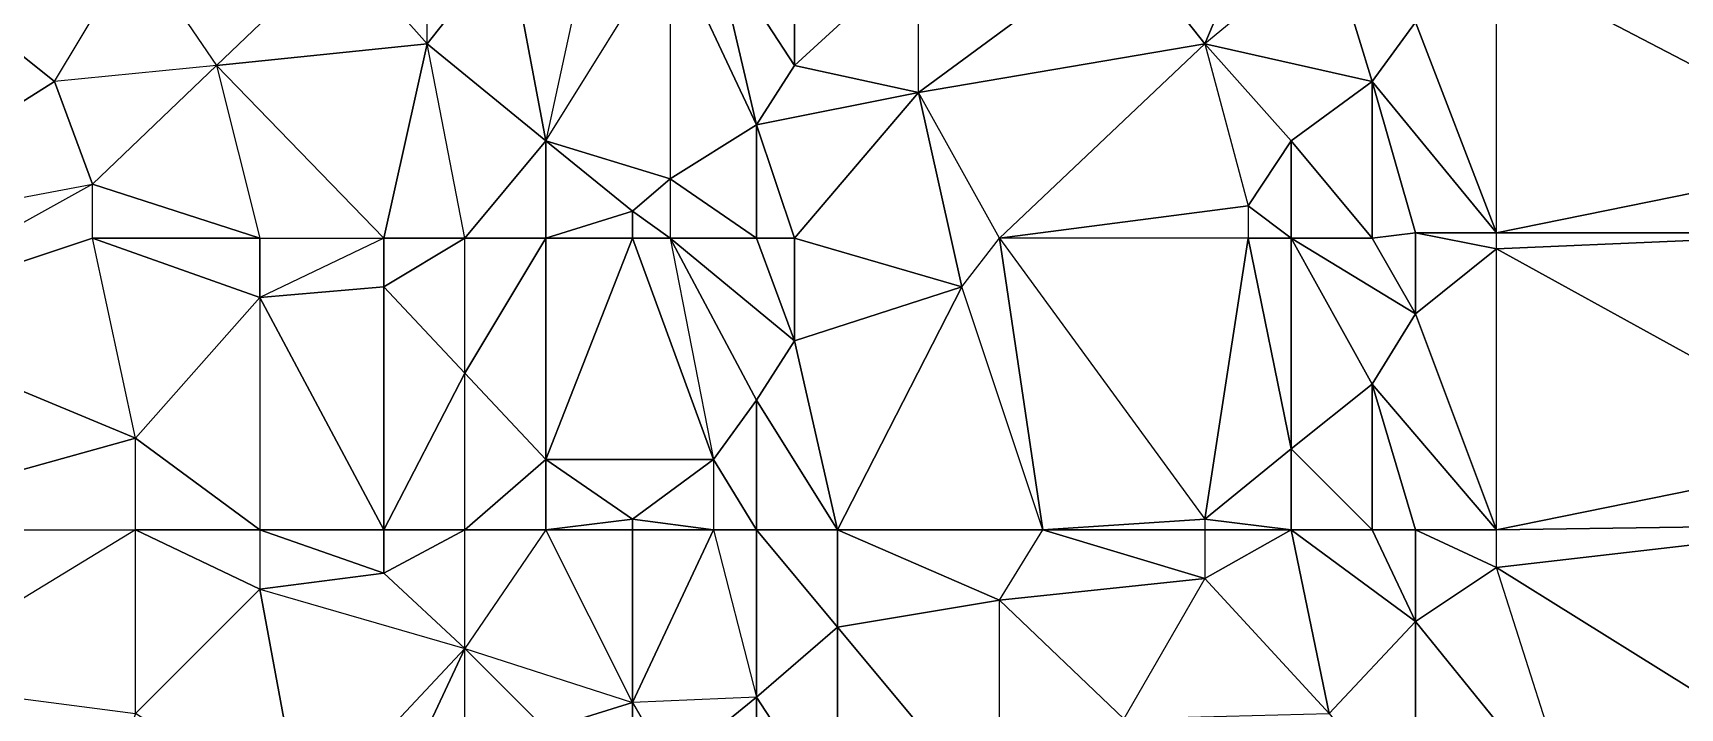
# Model space of a CAD drawing. Header units: metres. Extents: x 121.06818 to 121.07159, y 3.17836 to 3.18313.
# Drawn here: x 121.069416 to 121.069721, y 3.179467 to 3.179592 of the extents above; entities that cross this region are included whole.
import ezdxf

# ---------------------------------------------------------------- set-up
doc = ezdxf.new("R2010")
doc.units = ezdxf.units.M

msp = doc.modelspace()

# ---------------------------------------------------------------- linework, layer by layer
at = {"layer": 'DELAUNEY5271', "color": 252}
msp.add_3dface([(121.06942, 3.17942, 0.01004), (121.069374, 3.179446, 0.01004), (121.069389, 3.179472, 0.01004)], dxfattribs=at)
at = {"layer": 'DELAUNEY5349', "color": 252}
msp.add_3dface([(121.069672, 3.179446, 0.01019), (121.069702, 3.179446, 0.0102), (121.069672, 3.179483, 0.01019)], dxfattribs=at)
at = {"layer": 'DELAUNEY5431', "color": 252}
msp.add_3dface([(121.06955, 3.179446, 0.01012), (121.069565, 3.179446, 0.01013), (121.06955, 3.179469, 0.01012)], dxfattribs=at)
at = {"layer": 'DELAUNEY5433', "color": 252}
msp.add_3dface([(121.069565, 3.179446, 0.01013), (121.069595, 3.179446, 0.01015), (121.069565, 3.179482, 0.01013)], dxfattribs=at)
at = {"layer": 'DELAUNEY5459', "color": 252}
msp.add_3dface([(121.069466, 3.179446, 0.01006), (121.069481, 3.179446, 0.01007), (121.069496, 3.179478, 0.01008)], dxfattribs=at)
at = {"layer": 'DELAUNEY5460', "color": 252}
msp.add_3dface([(121.069481, 3.179446, 0.01007), (121.069496, 3.179446, 0.01008), (121.069496, 3.179478, 0.01008)], dxfattribs=at)
at = {"layer": 'DELAUNEY5476', "color": 252}
msp.add_3dface([(121.06942, 3.17942, 0.01004), (121.069389, 3.179472, 0.01004), (121.069435, 3.179466, 0.01005)], dxfattribs=at)
at = {"layer": 'DELAUNEY5501', "color": 252}
msp.add_3dface([(121.069389, 3.179472, 0.01004), (121.069435, 3.179466, 0.01005), (121.069435, 3.1795, 0.01005)], dxfattribs=at)
at = {"layer": 'DELAUNEY5502', "color": 252}
msp.add_3dface([(121.069534, 3.179456, 0.01011), (121.069527, 3.179448, 0.0101), (121.069527, 3.179468, 0.0101)], dxfattribs=at)
at = {"layer": 'DELAUNEY5503', "color": 252}
msp.add_3dface([(121.069534, 3.179456, 0.01011), (121.06955, 3.179446, 0.01012), (121.06955, 3.179469, 0.01012)], dxfattribs=at)
at = {"layer": 'DELAUNEY5504', "color": 252}
msp.add_3dface([(121.069748, 3.179455, 0.01021), (121.069702, 3.179446, 0.0102), (121.069687, 3.179493, 0.0102)], dxfattribs=at)
at = {"layer": 'DELAUNEY5520', "color": 252}
msp.add_3dface([(121.069511, 3.179463, 0.01009), (121.069496, 3.179446, 0.01008), (121.069496, 3.179478, 0.01008)], dxfattribs=at)
at = {"layer": 'DELAUNEY5536', "color": 252}
msp.add_3dface([(121.069527, 3.179448, 0.0101), (121.069511, 3.179463, 0.01009), (121.069527, 3.179468, 0.0101)], dxfattribs=at)
at = {"layer": 'DELAUNEY5537', "color": 252}
msp.add_3dface([(121.069618, 3.179465, 0.01016), (121.069595, 3.179446, 0.01015), (121.069595, 3.179487, 0.01015)], dxfattribs=at)
at = {"layer": 'DELAUNEY5539', "color": 252}
msp.add_3dface([(121.069656, 3.179466, 0.01018), (121.069672, 3.179446, 0.01019), (121.069672, 3.179483, 0.01019)], dxfattribs=at)
at = {"layer": 'DELAUNEY5552', "color": 252}
msp.add_3dface([(121.069527, 3.179468, 0.0101), (121.069511, 3.179463, 0.01009), (121.069496, 3.179478, 0.01008)], dxfattribs=at)
at = {"layer": 'DELAUNEY5553', "color": 252}
msp.add_3dface([(121.069534, 3.179456, 0.01011), (121.06955, 3.179469, 0.01012), (121.069527, 3.179468, 0.0101)], dxfattribs=at)
at = {"layer": 'DELAUNEY5554', "color": 252}
msp.add_3dface([(121.06955, 3.179469, 0.01012), (121.069565, 3.179446, 0.01013), (121.069565, 3.179482, 0.01013)], dxfattribs=at)
at = {"layer": 'DELAUNEY5576', "color": 252}
msp.add_3dface([(121.069466, 3.179446, 0.01006), (121.069435, 3.179466, 0.01005), (121.069458, 3.179489, 0.01006)], dxfattribs=at)
at = {"layer": 'DELAUNEY5592', "color": 252}
msp.add_3dface([(121.069466, 3.179446, 0.01006), (121.069458, 3.179489, 0.01006), (121.069496, 3.179478, 0.01008)], dxfattribs=at)
at = {"layer": 'DELAUNEY5593', "color": 252}
msp.add_3dface([(121.06955, 3.179469, 0.01012), (121.069565, 3.179482, 0.01013), (121.06955, 3.1795, 0.01012)], dxfattribs=at)
at = {"layer": 'DELAUNEY5594', "color": 252}
msp.add_3dface([(121.069565, 3.179482, 0.01013), (121.069595, 3.179446, 0.01015), (121.069595, 3.179487, 0.01015)], dxfattribs=at)
at = {"layer": 'DELAUNEY5595', "color": 252}
msp.add_3dface([(121.069656, 3.179466, 0.01018), (121.069672, 3.179483, 0.01019), (121.069649, 3.1795, 0.01017)], dxfattribs=at)
at = {"layer": 'DELAUNEY5596', "color": 252}
msp.add_3dface([(121.069672, 3.179483, 0.01019), (121.069702, 3.179446, 0.0102), (121.069687, 3.179493, 0.0102)], dxfattribs=at)
at = {"layer": 'DELAUNEY5610', "color": 252}
msp.add_3dface([(121.069458, 3.179489, 0.01006), (121.069435, 3.179466, 0.01005), (121.069435, 3.1795, 0.01005)], dxfattribs=at)
at = {"layer": 'DELAUNEY5611', "color": 252}
msp.add_3dface([(121.069565, 3.179482, 0.01013), (121.069595, 3.179487, 0.01015), (121.069565, 3.1795, 0.01013)], dxfattribs=at)
at = {"layer": 'DELAUNEY5612', "color": 252}
msp.add_3dface([(121.069618, 3.179465, 0.01016), (121.069595, 3.179487, 0.01015), (121.069633, 3.179491, 0.01016)], dxfattribs=at)
at = {"layer": 'DELAUNEY5613', "color": 252}
msp.add_3dface([(121.069618, 3.179465, 0.01016), (121.069656, 3.179466, 0.01018), (121.069633, 3.179491, 0.01016)], dxfattribs=at)
at = {"layer": 'DELAUNEY5622', "color": 252}
msp.add_3dface([(121.069458, 3.179489, 0.01006), (121.069496, 3.179478, 0.01008), (121.069481, 3.179492, 0.01007)], dxfattribs=at)
at = {"layer": 'DELAUNEY5623', "color": 252}
msp.add_3dface([(121.069458, 3.179489, 0.01006), (121.069481, 3.179492, 0.01007), (121.069458, 3.1795, 0.01006)], dxfattribs=at)
at = {"layer": 'DELAUNEY5624', "color": 252}
msp.add_3dface([(121.069481, 3.179492, 0.01007), (121.069496, 3.179478, 0.01008), (121.069496, 3.1795, 0.01008)], dxfattribs=at)
at = {"layer": 'DELAUNEY5625', "color": 252}
msp.add_3dface([(121.06955, 3.179469, 0.01012), (121.069527, 3.179468, 0.0101), (121.069542, 3.1795, 0.01011)], dxfattribs=at)
at = {"layer": 'DELAUNEY5626', "color": 252}
msp.add_3dface([(121.069672, 3.179483, 0.01019), (121.069687, 3.179493, 0.0102), (121.069672, 3.1795, 0.01019)], dxfattribs=at)
at = {"layer": 'DELAUNEY5628', "color": 252}
msp.add_3dface([(121.069756, 3.179501, 0.01021), (121.069748, 3.179455, 0.01021), (121.069687, 3.179493, 0.0102)], dxfattribs=at)
at = {"layer": 'DELAUNEY5646', "color": 252}
msp.add_3dface([(121.069633, 3.179491, 0.01016), (121.069656, 3.179466, 0.01018), (121.069649, 3.1795, 0.01017)], dxfattribs=at)
at = {"layer": 'DELAUNEY5686', "color": 252}
msp.add_3dface([(121.069389, 3.179472, 0.01004), (121.069374, 3.1795, 0.01004), (121.069435, 3.1795, 0.01005)], dxfattribs=at)
at = {"layer": 'DELAUNEY5705', "color": 252}
msp.add_3dface([(121.069511, 3.1795, 0.01009), (121.069496, 3.179478, 0.01008), (121.069527, 3.179468, 0.0101)], dxfattribs=at)
at = {"layer": 'DELAUNEY5706', "color": 252}
msp.add_3dface([(121.069511, 3.1795, 0.01009), (121.069496, 3.179478, 0.01008), (121.069496, 3.1795, 0.01008)], dxfattribs=at)
at = {"layer": 'DELAUNEY5707', "color": 252}
msp.add_3dface([(121.069527, 3.179468, 0.0101), (121.069511, 3.1795, 0.01009), (121.069527, 3.1795, 0.0101)], dxfattribs=at)
at = {"layer": 'DELAUNEY5708', "color": 252}
msp.add_3dface([(121.069542, 3.1795, 0.01011), (121.069527, 3.179468, 0.0101), (121.069527, 3.1795, 0.0101)], dxfattribs=at)
at = {"layer": 'DELAUNEY5709', "color": 252}
msp.add_3dface([(121.069542, 3.1795, 0.01011), (121.06955, 3.179469, 0.01012), (121.06955, 3.1795, 0.01012)], dxfattribs=at)
at = {"layer": 'DELAUNEY5710', "color": 252}
msp.add_3dface([(121.069633, 3.179491, 0.01016), (121.069649, 3.1795, 0.01017), (121.069633, 3.1795, 0.01016)], dxfattribs=at)
at = {"layer": 'DELAUNEY5711', "color": 252}
msp.add_3dface([(121.069756, 3.179501, 0.01021), (121.069687, 3.179493, 0.0102), (121.069687, 3.1795, 0.0102)], dxfattribs=at)
at = {"layer": 'DELAUNEY5726', "color": 252}
msp.add_3dface([(121.069458, 3.179489, 0.01006), (121.069435, 3.1795, 0.01005), (121.069458, 3.1795, 0.01006)], dxfattribs=at)
at = {"layer": 'DELAUNEY5727', "color": 252}
msp.add_3dface([(121.069595, 3.179487, 0.01015), (121.069603, 3.1795, 0.01015), (121.069633, 3.179491, 0.01016)], dxfattribs=at)
at = {"layer": 'DELAUNEY5728', "color": 252}
msp.add_3dface([(121.069595, 3.179487, 0.01015), (121.069603, 3.1795, 0.01015), (121.069565, 3.1795, 0.01013)], dxfattribs=at)
at = {"layer": 'DELAUNEY5729', "color": 252}
msp.add_3dface([(121.069649, 3.1795, 0.01017), (121.069672, 3.179483, 0.01019), (121.069664, 3.1795, 0.01018)], dxfattribs=at)
at = {"layer": 'DELAUNEY5749', "color": 252}
msp.add_3dface([(121.069527, 3.1795, 0.0101), (121.069511, 3.1795, 0.01009), (121.069527, 3.179502, 0.0101)], dxfattribs=at)
at = {"layer": 'DELAUNEY5750', "color": 252}
msp.add_3dface([(121.069542, 3.1795, 0.01011), (121.069527, 3.1795, 0.0101), (121.069527, 3.179502, 0.0101)], dxfattribs=at)
at = {"layer": 'DELAUNEY5751', "color": 252}
msp.add_3dface([(121.069542, 3.1795, 0.01011), (121.06955, 3.1795, 0.01012), (121.069542, 3.179513, 0.01011)], dxfattribs=at)
at = {"layer": 'DELAUNEY5752', "color": 252}
msp.add_3dface([(121.06955, 3.1795, 0.01012), (121.069565, 3.179482, 0.01013), (121.069565, 3.1795, 0.01013)], dxfattribs=at)
at = {"layer": 'DELAUNEY5753', "color": 252}
msp.add_3dface([(121.069633, 3.179491, 0.01016), (121.069603, 3.1795, 0.01015), (121.069633, 3.1795, 0.01016)], dxfattribs=at)
at = {"layer": 'DELAUNEY5754', "color": 252}
msp.add_3dface([(121.069649, 3.1795, 0.01017), (121.069664, 3.1795, 0.01018), (121.069649, 3.179515, 0.01017)], dxfattribs=at)
at = {"layer": 'DELAUNEY5755', "color": 252}
msp.add_3dface([(121.069664, 3.1795, 0.01018), (121.069672, 3.179483, 0.01019), (121.069672, 3.1795, 0.01019)], dxfattribs=at)
at = {"layer": 'DELAUNEY5769', "color": 252}
msp.add_3dface([(121.069481, 3.179492, 0.01007), (121.069496, 3.1795, 0.01008), (121.069481, 3.1795, 0.01007)], dxfattribs=at)
at = {"layer": 'DELAUNEY5783', "color": 252}
msp.add_3dface([(121.069511, 3.1795, 0.01009), (121.069496, 3.1795, 0.01008), (121.069511, 3.179513, 0.01009)], dxfattribs=at)
at = {"layer": 'DELAUNEY5801', "color": 252}
msp.add_3dface([(121.069458, 3.1795, 0.01006), (121.069435, 3.1795, 0.01005), (121.069435, 3.179517, 0.01005)], dxfattribs=at)
at = {"layer": 'DELAUNEY5802', "color": 252}
msp.add_3dface([(121.06955, 3.1795, 0.01012), (121.069565, 3.1795, 0.01013), (121.06955, 3.179524, 0.01012)], dxfattribs=at)
at = {"layer": 'DELAUNEY5803', "color": 252}
msp.add_3dface([(121.069664, 3.1795, 0.01018), (121.069672, 3.1795, 0.01019), (121.069664, 3.179527, 0.01018)], dxfattribs=at)
at = {"layer": 'DELAUNEY5804', "color": 252}
msp.add_3dface([(121.069672, 3.1795, 0.01019), (121.069687, 3.179493, 0.0102), (121.069687, 3.1795, 0.0102)], dxfattribs=at)
at = {"layer": 'DELAUNEY5820', "color": 252}
msp.add_3dface([(121.069458, 3.1795, 0.01006), (121.069481, 3.179492, 0.01007), (121.069481, 3.1795, 0.01007)], dxfattribs=at)
at = {"layer": 'DELAUNEY5821', "color": 252}
msp.add_3dface([(121.069458, 3.1795, 0.01006), (121.069481, 3.1795, 0.01007), (121.069458, 3.179543, 0.01006)], dxfattribs=at)
at = {"layer": 'DELAUNEY5822', "color": 252}
msp.add_3dface([(121.069672, 3.1795, 0.01019), (121.069687, 3.1795, 0.0102), (121.069687, 3.1795, 0.0102)], dxfattribs=at)
at = {"layer": 'DELAUNEY5835', "color": 252}
msp.add_3dface([(121.069374, 3.1795, 0.01004), (121.069435, 3.1795, 0.01005), (121.069435, 3.179517, 0.01005)], dxfattribs=at)
at = {"layer": 'DELAUNEY5836', "color": 252}
msp.add_3dface([(121.069481, 3.1795, 0.01007), (121.069496, 3.1795, 0.01008), (121.069496, 3.179529, 0.01008)], dxfattribs=at)
at = {"layer": 'DELAUNEY5837', "color": 252}
msp.add_3dface([(121.069633, 3.1795, 0.01016), (121.069603, 3.1795, 0.01015), (121.069633, 3.179502, 0.01016)], dxfattribs=at)
at = {"layer": 'DELAUNEY5838', "color": 252}
msp.add_3dface([(121.069633, 3.1795, 0.01016), (121.069649, 3.1795, 0.01017), (121.069633, 3.179502, 0.01016)], dxfattribs=at)
at = {"layer": 'DELAUNEY5839', "color": 252}
msp.add_3dface([(121.069672, 3.1795, 0.01019), (121.069687, 3.1795, 0.0102), (121.069664, 3.179527, 0.01018)], dxfattribs=at)
at = {"layer": 'DELAUNEY5840', "color": 252}
msp.add_3dface([(121.069687, 3.1795, 0.0102), (121.069687, 3.1795, 0.0102), (121.069756, 3.179501, 0.01021)], dxfattribs=at)
at = {"layer": 'DELAUNEY5852', "color": 252}
msp.add_3dface([(121.069527, 3.179502, 0.0101), (121.069511, 3.1795, 0.01009), (121.069511, 3.179513, 0.01009)], dxfattribs=at)
at = {"layer": 'DELAUNEY5853', "color": 252}
msp.add_3dface([(121.069633, 3.179502, 0.01016), (121.069603, 3.1795, 0.01015), (121.069595, 3.179554, 0.01015)], dxfattribs=at)
at = {"layer": 'DELAUNEY5854', "color": 252}
msp.add_3dface([(121.069756, 3.179501, 0.01021), (121.069687, 3.1795, 0.0102), (121.069756, 3.179514, 0.01021)], dxfattribs=at)
at = {"layer": 'DELAUNEY5872', "color": 252}
msp.add_3dface([(121.069542, 3.1795, 0.01011), (121.069527, 3.179502, 0.0101), (121.069542, 3.179513, 0.01011)], dxfattribs=at)
at = {"layer": 'DELAUNEY5873', "color": 252}
msp.add_3dface([(121.069633, 3.179502, 0.01016), (121.069649, 3.1795, 0.01017), (121.069649, 3.179515, 0.01017)], dxfattribs=at)
at = {"layer": 'DELAUNEY5887', "color": 252}
msp.add_3dface([(121.069511, 3.179513, 0.01009), (121.069496, 3.1795, 0.01008), (121.069496, 3.179529, 0.01008)], dxfattribs=at)
at = {"layer": 'DELAUNEY5888', "color": 252}
msp.add_3dface([(121.069542, 3.179513, 0.01011), (121.069527, 3.179502, 0.0101), (121.069511, 3.179513, 0.01009)], dxfattribs=at)
at = {"layer": 'DELAUNEY5889', "color": 252}
msp.add_3dface([(121.069565, 3.1795, 0.01013), (121.069603, 3.1795, 0.01015), (121.069588, 3.179545, 0.01015)], dxfattribs=at)
at = {"layer": 'DELAUNEY5899', "color": 252}
msp.add_3dface([(121.069374, 3.1795, 0.01004), (121.069435, 3.179517, 0.01005), (121.069382, 3.179539, 0.01004)], dxfattribs=at)
at = {"layer": 'DELAUNEY5900', "color": 252}
msp.add_3dface([(121.069542, 3.179513, 0.01011), (121.06955, 3.1795, 0.01012), (121.06955, 3.179524, 0.01012)], dxfattribs=at)
at = {"layer": 'DELAUNEY5901', "color": 252}
msp.add_3dface([(121.069633, 3.179502, 0.01016), (121.069649, 3.179515, 0.01017), (121.069641, 3.179554, 0.01016)], dxfattribs=at)
at = {"layer": 'DELAUNEY5902', "color": 252}
msp.add_3dface([(121.069649, 3.179515, 0.01017), (121.069664, 3.1795, 0.01018), (121.069664, 3.179527, 0.01018)], dxfattribs=at)
at = {"layer": 'DELAUNEY5903', "color": 252}
msp.add_3dface([(121.069756, 3.179514, 0.01021), (121.069687, 3.1795, 0.0102), (121.069687, 3.179552, 0.0102)], dxfattribs=at)
at = {"layer": 'DELAUNEY5921', "color": 252}
msp.add_3dface([(121.069458, 3.1795, 0.01006), (121.069435, 3.179517, 0.01005), (121.069458, 3.179543, 0.01006)], dxfattribs=at)
at = {"layer": 'DELAUNEY5939', "color": 252}
msp.add_3dface([(121.069542, 3.179513, 0.01011), (121.06955, 3.179524, 0.01012), (121.069534, 3.179554, 0.01011)], dxfattribs=at)
at = {"layer": 'DELAUNEY5940', "color": 252}
msp.add_3dface([(121.06955, 3.179524, 0.01012), (121.069565, 3.1795, 0.01013), (121.069557, 3.179535, 0.01013)], dxfattribs=at)
at = {"layer": 'DELAUNEY5941', "color": 252}
msp.add_3dface([(121.069649, 3.179515, 0.01017), (121.069664, 3.179527, 0.01018), (121.069649, 3.179554, 0.01017)], dxfattribs=at)
at = {"layer": 'DELAUNEY5956', "color": 252}
msp.add_3dface([(121.069481, 3.1795, 0.01007), (121.069496, 3.179529, 0.01008), (121.069481, 3.179545, 0.01007)], dxfattribs=at)
at = {"layer": 'DELAUNEY5957', "color": 252}
msp.add_3dface([(121.069511, 3.179513, 0.01009), (121.069496, 3.179529, 0.01008), (121.069511, 3.179554, 0.01009)], dxfattribs=at)
at = {"layer": 'DELAUNEY5967', "color": 252}
msp.add_3dface([(121.069382, 3.179539, 0.01004), (121.069435, 3.179517, 0.01005), (121.069427, 3.179554, 0.01005)], dxfattribs=at)
at = {"layer": 'DELAUNEY5968', "color": 252}
msp.add_3dface([(121.069542, 3.179513, 0.01011), (121.069511, 3.179513, 0.01009), (121.069527, 3.179554, 0.0101)], dxfattribs=at)
at = {"layer": 'DELAUNEY5969', "color": 252}
msp.add_3dface([(121.069565, 3.1795, 0.01013), (121.069588, 3.179545, 0.01015), (121.069557, 3.179535, 0.01013)], dxfattribs=at)
at = {"layer": 'DELAUNEY5970', "color": 252}
msp.add_3dface([(121.069664, 3.179527, 0.01018), (121.069687, 3.1795, 0.0102), (121.069672, 3.17954, 0.01019)], dxfattribs=at)
at = {"layer": 'DELAUNEY5982', "color": 252}
msp.add_3dface([(121.069458, 3.179543, 0.01006), (121.069435, 3.179517, 0.01005), (121.069427, 3.179554, 0.01005)], dxfattribs=at)
at = {"layer": 'DELAUNEY5983', "color": 252}
msp.add_3dface([(121.06955, 3.179524, 0.01012), (121.069557, 3.179535, 0.01013), (121.069534, 3.179554, 0.01011)], dxfattribs=at)
at = {"layer": 'DELAUNEY5984', "color": 252}
msp.add_3dface([(121.069603, 3.1795, 0.01015), (121.069588, 3.179545, 0.01015), (121.069595, 3.179554, 0.01015)], dxfattribs=at)
at = {"layer": 'DELAUNEY6003', "color": 252}
msp.add_3dface([(121.069458, 3.179543, 0.01006), (121.069481, 3.1795, 0.01007), (121.069481, 3.179545, 0.01007)], dxfattribs=at)
at = {"layer": 'DELAUNEY6004', "color": 252}
msp.add_3dface([(121.069557, 3.179535, 0.01013), (121.069588, 3.179545, 0.01015), (121.069557, 3.179554, 0.01013)], dxfattribs=at)
at = {"layer": 'DELAUNEY6005', "color": 252}
msp.add_3dface([(121.069664, 3.179527, 0.01018), (121.069672, 3.17954, 0.01019), (121.069649, 3.179554, 0.01017)], dxfattribs=at)
at = {"layer": 'DELAUNEY6006', "color": 252}
msp.add_3dface([(121.069672, 3.17954, 0.01019), (121.069687, 3.1795, 0.0102), (121.069687, 3.179552, 0.0102)], dxfattribs=at)
at = {"layer": 'DELAUNEY6024', "color": 252}
msp.add_3dface([(121.069458, 3.179543, 0.01006), (121.069481, 3.179545, 0.01007), (121.069481, 3.179554, 0.01007)], dxfattribs=at)
at = {"layer": 'DELAUNEY6025', "color": 252}
msp.add_3dface([(121.069481, 3.179545, 0.01007), (121.069496, 3.179529, 0.01008), (121.069496, 3.179554, 0.01008)], dxfattribs=at)
at = {"layer": 'DELAUNEY6036', "color": 252}
msp.add_3dface([(121.069672, 3.17954, 0.01019), (121.069687, 3.179552, 0.0102), (121.069672, 3.179555, 0.01019)], dxfattribs=at)
at = {"layer": 'DELAUNEY6049', "color": 252}
msp.add_3dface([(121.069588, 3.179545, 0.01015), (121.069595, 3.179554, 0.01015), (121.06958, 3.179581, 0.01015)], dxfattribs=at)
at = {"layer": 'DELAUNEY6050', "color": 252}
msp.add_3dface([(121.069633, 3.179502, 0.01016), (121.069641, 3.179554, 0.01016), (121.069595, 3.179554, 0.01015)], dxfattribs=at)
at = {"layer": 'DELAUNEY6051', "color": 252}
msp.add_3dface([(121.069641, 3.179554, 0.01016), (121.069649, 3.179515, 0.01017), (121.069649, 3.179554, 0.01017)], dxfattribs=at)
at = {"layer": 'DELAUNEY6052', "color": 252}
msp.add_3dface([(121.069756, 3.179514, 0.01021), (121.069687, 3.179552, 0.0102), (121.069756, 3.179555, 0.01021)], dxfattribs=at)
at = {"layer": 'DELAUNEY6070', "color": 252}
msp.add_3dface([(121.069382, 3.179539, 0.01004), (121.069427, 3.179554, 0.01005), (121.069427, 3.179564, 0.01005)], dxfattribs=at)
at = {"layer": 'DELAUNEY6071', "color": 252}
msp.add_3dface([(121.069527, 3.179554, 0.0101), (121.069511, 3.179513, 0.01009), (121.069511, 3.179554, 0.01009)], dxfattribs=at)
at = {"layer": 'DELAUNEY6072', "color": 252}
msp.add_3dface([(121.069542, 3.179513, 0.01011), (121.069527, 3.179554, 0.0101), (121.069534, 3.179554, 0.01011)], dxfattribs=at)
at = {"layer": 'DELAUNEY6073', "color": 252}
msp.add_3dface([(121.069641, 3.179554, 0.01016), (121.069595, 3.179554, 0.01015), (121.069641, 3.17956, 0.01016)], dxfattribs=at)
at = {"layer": 'DELAUNEY6085', "color": 252}
msp.add_3dface([(121.069511, 3.179554, 0.01009), (121.069496, 3.179529, 0.01008), (121.069496, 3.179554, 0.01008)], dxfattribs=at)
at = {"layer": 'DELAUNEY6086', "color": 252}
msp.add_3dface([(121.069534, 3.179554, 0.01011), (121.069527, 3.179554, 0.0101), (121.069527, 3.179559, 0.0101)], dxfattribs=at)
at = {"layer": 'DELAUNEY6087', "color": 252}
msp.add_3dface([(121.069756, 3.179555, 0.01021), (121.069687, 3.179552, 0.0102), (121.069687, 3.179555, 0.0102)], dxfattribs=at)
at = {"layer": 'DELAUNEY6101', "color": 252}
msp.add_3dface([(121.069382, 3.179539, 0.01004), (121.069374, 3.179554, 0.01004), (121.069427, 3.179564, 0.01005)], dxfattribs=at)
at = {"layer": 'DELAUNEY6102', "color": 252}
msp.add_3dface([(121.069527, 3.179554, 0.0101), (121.069511, 3.179554, 0.01009), (121.069527, 3.179559, 0.0101)], dxfattribs=at)
at = {"layer": 'DELAUNEY6103', "color": 252}
msp.add_3dface([(121.069641, 3.179554, 0.01016), (121.069649, 3.179554, 0.01017), (121.069641, 3.17956, 0.01016)], dxfattribs=at)
at = {"layer": 'DELAUNEY6127', "color": 252}
msp.add_3dface([(121.069458, 3.179543, 0.01006), (121.069427, 3.179554, 0.01005), (121.069458, 3.179554, 0.01006)], dxfattribs=at)
at = {"layer": 'DELAUNEY6128', "color": 252}
msp.add_3dface([(121.069534, 3.179554, 0.01011), (121.069557, 3.179535, 0.01013), (121.06955, 3.179554, 0.01012)], dxfattribs=at)
at = {"layer": 'DELAUNEY6129', "color": 252}
msp.add_3dface([(121.069534, 3.179554, 0.01011), (121.06955, 3.179554, 0.01012), (121.069534, 3.179565, 0.01011)], dxfattribs=at)
at = {"layer": 'DELAUNEY6130', "color": 252}
msp.add_3dface([(121.06955, 3.179554, 0.01012), (121.069557, 3.179535, 0.01013), (121.069557, 3.179554, 0.01013)], dxfattribs=at)
at = {"layer": 'DELAUNEY6141', "color": 252}
msp.add_3dface([(121.069481, 3.179545, 0.01007), (121.069496, 3.179554, 0.01008), (121.069481, 3.179554, 0.01007)], dxfattribs=at)
at = {"layer": 'DELAUNEY6142', "color": 252}
msp.add_3dface([(121.069649, 3.179554, 0.01017), (121.069672, 3.17954, 0.01019), (121.069664, 3.179554, 0.01018)], dxfattribs=at)
at = {"layer": 'DELAUNEY6143', "color": 252}
msp.add_3dface([(121.069649, 3.179554, 0.01017), (121.069664, 3.179554, 0.01018), (121.069649, 3.179572, 0.01017)], dxfattribs=at)
at = {"layer": 'DELAUNEY6144', "color": 252}
msp.add_3dface([(121.069664, 3.179554, 0.01018), (121.069672, 3.17954, 0.01019), (121.069672, 3.179555, 0.01019)], dxfattribs=at)
at = {"layer": 'DELAUNEY6160', "color": 252}
msp.add_3dface([(121.069511, 3.179554, 0.01009), (121.069496, 3.179554, 0.01008), (121.069511, 3.179572, 0.01009)], dxfattribs=at)
at = {"layer": 'DELAUNEY6177', "color": 252}
msp.add_3dface([(121.06955, 3.179554, 0.01012), (121.069557, 3.179554, 0.01013), (121.06955, 3.179575, 0.01012)], dxfattribs=at)
at = {"layer": 'DELAUNEY6178', "color": 252}
msp.add_3dface([(121.069557, 3.179554, 0.01013), (121.069588, 3.179545, 0.01015), (121.06958, 3.179581, 0.01015)], dxfattribs=at)
at = {"layer": 'DELAUNEY6192', "color": 252}
msp.add_3dface([(121.069458, 3.179554, 0.01006), (121.069427, 3.179554, 0.01005), (121.069427, 3.179564, 0.01005)], dxfattribs=at)
at = {"layer": 'DELAUNEY6193', "color": 252}
msp.add_3dface([(121.069458, 3.179543, 0.01006), (121.069458, 3.179554, 0.01006), (121.069481, 3.179554, 0.01007)], dxfattribs=at)
at = {"layer": 'DELAUNEY6194', "color": 252}
msp.add_3dface([(121.069664, 3.179554, 0.01018), (121.069672, 3.179555, 0.01019), (121.069664, 3.179583, 0.01018)], dxfattribs=at)
at = {"layer": 'DELAUNEY6195', "color": 252}
msp.add_3dface([(121.069672, 3.179555, 0.01019), (121.069687, 3.179552, 0.0102), (121.069687, 3.179555, 0.0102)], dxfattribs=at)
at = {"layer": 'DELAUNEY6207', "color": 252}
msp.add_3dface([(121.069458, 3.179554, 0.01006), (121.069481, 3.179554, 0.01007), (121.06945, 3.179586, 0.01006)], dxfattribs=at)
at = {"layer": 'DELAUNEY6208', "color": 252}
msp.add_3dface([(121.069481, 3.179554, 0.01007), (121.069496, 3.179554, 0.01008), (121.069489, 3.17959, 0.01008)], dxfattribs=at)
at = {"layer": 'DELAUNEY6223', "color": 252}
msp.add_3dface([(121.069672, 3.179555, 0.01019), (121.069687, 3.179555, 0.0102), (121.069664, 3.179583, 0.01018)], dxfattribs=at)
at = {"layer": 'DELAUNEY6232', "color": 252}
msp.add_3dface([(121.069527, 3.179559, 0.0101), (121.069511, 3.179554, 0.01009), (121.069511, 3.179572, 0.01009)], dxfattribs=at)
at = {"layer": 'DELAUNEY6233', "color": 252}
msp.add_3dface([(121.069756, 3.179555, 0.01021), (121.069687, 3.179555, 0.0102), (121.069756, 3.179569, 0.01021)], dxfattribs=at)
at = {"layer": 'DELAUNEY6250', "color": 252}
msp.add_3dface([(121.069534, 3.179554, 0.01011), (121.069527, 3.179559, 0.0101), (121.069534, 3.179565, 0.01011)], dxfattribs=at)
at = {"layer": 'DELAUNEY6251', "color": 252}
msp.add_3dface([(121.069641, 3.17956, 0.01016), (121.069595, 3.179554, 0.01015), (121.069633, 3.17959, 0.01016)], dxfattribs=at)
at = {"layer": 'DELAUNEY6252', "color": 252}
msp.add_3dface([(121.069641, 3.17956, 0.01016), (121.069649, 3.179554, 0.01017), (121.069649, 3.179572, 0.01017)], dxfattribs=at)
at = {"layer": 'DELAUNEY6267', "color": 252}
msp.add_3dface([(121.069374, 3.179554, 0.01004), (121.069427, 3.179564, 0.01005), (121.06942, 3.179583, 0.01005)], dxfattribs=at)
at = {"layer": 'DELAUNEY6268', "color": 252}
msp.add_3dface([(121.069458, 3.179554, 0.01006), (121.069427, 3.179564, 0.01005), (121.06945, 3.179586, 0.01006)], dxfattribs=at)
at = {"layer": 'DELAUNEY6269', "color": 252}
msp.add_3dface([(121.069534, 3.179565, 0.01011), (121.069527, 3.179559, 0.0101), (121.069511, 3.179572, 0.01009)], dxfattribs=at)
at = {"layer": 'DELAUNEY6270', "color": 252}
msp.add_3dface([(121.069534, 3.179565, 0.01011), (121.06955, 3.179554, 0.01012), (121.06955, 3.179575, 0.01012)], dxfattribs=at)
at = {"layer": 'DELAUNEY6271', "color": 252}
msp.add_3dface([(121.069557, 3.179554, 0.01013), (121.06958, 3.179581, 0.01015), (121.06955, 3.179575, 0.01012)], dxfattribs=at)
at = {"layer": 'DELAUNEY6272', "color": 252}
msp.add_3dface([(121.069756, 3.179569, 0.01021), (121.069687, 3.179555, 0.0102), (121.069687, 3.179605, 0.0102)], dxfattribs=at)
at = {"layer": 'DELAUNEY6279', "color": 252}
msp.add_3dface([(121.069374, 3.179554, 0.01004), (121.06942, 3.179583, 0.01005), (121.069405, 3.179595, 0.01005)], dxfattribs=at)
at = {"layer": 'DELAUNEY6280', "color": 252}
msp.add_3dface([(121.069511, 3.179572, 0.01009), (121.069496, 3.179554, 0.01008), (121.069489, 3.17959, 0.01008)], dxfattribs=at)
at = {"layer": 'DELAUNEY6281', "color": 252}
msp.add_3dface([(121.069595, 3.179554, 0.01015), (121.06958, 3.179581, 0.01015), (121.069633, 3.17959, 0.01016)], dxfattribs=at)
at = {"layer": 'DELAUNEY6282', "color": 252}
msp.add_3dface([(121.069641, 3.17956, 0.01016), (121.069649, 3.179572, 0.01017), (121.069633, 3.17959, 0.01016)], dxfattribs=at)
at = {"layer": 'DELAUNEY6283', "color": 252}
msp.add_3dface([(121.069649, 3.179572, 0.01017), (121.069664, 3.179554, 0.01018), (121.069664, 3.179583, 0.01018)], dxfattribs=at)
at = {"layer": 'DELAUNEY6295', "color": 252}
msp.add_3dface([(121.06942, 3.179583, 0.01005), (121.069427, 3.179564, 0.01005), (121.06945, 3.179586, 0.01006)], dxfattribs=at)
at = {"layer": 'DELAUNEY6296', "color": 252}
msp.add_3dface([(121.069534, 3.179565, 0.01011), (121.06955, 3.179575, 0.01012), (121.069534, 3.179609, 0.01011)], dxfattribs=at)
at = {"layer": 'DELAUNEY6322', "color": 252}
msp.add_3dface([(121.069405, 3.179595, 0.01005), (121.06942, 3.179583, 0.01005), (121.069435, 3.179608, 0.01006)], dxfattribs=at)
at = {"layer": 'DELAUNEY6323', "color": 252}
msp.add_3dface([(121.069481, 3.179554, 0.01007), (121.069489, 3.17959, 0.01008), (121.06945, 3.179586, 0.01006)], dxfattribs=at)
at = {"layer": 'DELAUNEY6324', "color": 252}
msp.add_3dface([(121.06955, 3.179575, 0.01012), (121.06958, 3.179581, 0.01015), (121.069557, 3.179586, 0.01013)], dxfattribs=at)
at = {"layer": 'DELAUNEY6325', "color": 252}
msp.add_3dface([(121.069649, 3.179572, 0.01017), (121.069664, 3.179583, 0.01018), (121.069633, 3.17959, 0.01016)], dxfattribs=at)
at = {"layer": 'DELAUNEY6339', "color": 252}
msp.add_3dface([(121.069534, 3.179565, 0.01011), (121.069511, 3.179572, 0.01009), (121.069534, 3.179609, 0.01011)], dxfattribs=at)
at = {"layer": 'DELAUNEY6340', "color": 252}
msp.add_3dface([(121.06955, 3.179575, 0.01012), (121.069557, 3.179586, 0.01013), (121.069542, 3.179609, 0.01012)], dxfattribs=at)
at = {"layer": 'DELAUNEY6341', "color": 252}
msp.add_3dface([(121.069664, 3.179583, 0.01018), (121.069687, 3.179555, 0.0102), (121.069672, 3.179594, 0.01019)], dxfattribs=at)
at = {"layer": 'DELAUNEY6354', "color": 252}
msp.add_3dface([(121.06945, 3.179586, 0.01006), (121.069489, 3.17959, 0.01008), (121.069473, 3.179608, 0.01007)], dxfattribs=at)
at = {"layer": 'DELAUNEY6355', "color": 252}
msp.add_3dface([(121.069511, 3.179572, 0.01009), (121.069489, 3.17959, 0.01008), (121.069504, 3.179609, 0.01009)], dxfattribs=at)
at = {"layer": 'DELAUNEY6356', "color": 252}
msp.add_3dface([(121.069557, 3.179586, 0.01013), (121.06958, 3.179581, 0.01015), (121.06958, 3.179607, 0.01015)], dxfattribs=at)
at = {"layer": 'DELAUNEY6368', "color": 252}
msp.add_3dface([(121.069664, 3.179583, 0.01018), (121.069672, 3.179594, 0.01019), (121.069656, 3.179609, 0.01018)], dxfattribs=at)
at = {"layer": 'DELAUNEY6369', "color": 252}
msp.add_3dface([(121.069672, 3.179594, 0.01019), (121.069687, 3.179555, 0.0102), (121.069687, 3.179605, 0.0102)], dxfattribs=at)
at = {"layer": 'DELAUNEY6378', "color": 252}
msp.add_3dface([(121.06945, 3.179586, 0.01006), (121.06942, 3.179583, 0.01005), (121.069435, 3.179608, 0.01006)], dxfattribs=at)
at = {"layer": 'DELAUNEY6379', "color": 252}
msp.add_3dface([(121.069633, 3.17959, 0.01016), (121.06958, 3.179581, 0.01015), (121.069618, 3.179609, 0.01016)], dxfattribs=at)
at = {"layer": 'DELAUNEY6392', "color": 252}
msp.add_3dface([(121.069756, 3.179569, 0.01021), (121.069687, 3.179605, 0.0102), (121.069756, 3.179609, 0.01021)], dxfattribs=at)
at = {"layer": 'DELAUNEY6403', "color": 252}
msp.add_3dface([(121.069618, 3.179609, 0.01016), (121.06958, 3.179581, 0.01015), (121.06958, 3.179607, 0.01015)], dxfattribs=at)
at = {"layer": 'DELAUNEY6404', "color": 252}
msp.add_3dface([(121.069633, 3.17959, 0.01016), (121.069618, 3.179609, 0.01016), (121.069641, 3.179609, 0.01017)], dxfattribs=at)
at = {"layer": 'DELAUNEY6416', "color": 252}
msp.add_3dface([(121.069519, 3.179609, 0.0101), (121.069511, 3.179572, 0.01009), (121.069534, 3.179609, 0.01011)], dxfattribs=at)
at = {"layer": 'DELAUNEY6417', "color": 252}
msp.add_3dface([(121.069519, 3.179609, 0.0101), (121.069511, 3.179572, 0.01009), (121.069504, 3.179609, 0.01009)], dxfattribs=at)
at = {"layer": 'DELAUNEY6418', "color": 252}
msp.add_3dface([(121.069534, 3.179609, 0.01011), (121.06955, 3.179575, 0.01012), (121.069542, 3.179609, 0.01012)], dxfattribs=at)
at = {"layer": 'DELAUNEY6431', "color": 252}
msp.add_3dface([(121.06945, 3.179586, 0.01006), (121.069473, 3.179608, 0.01007), (121.069435, 3.179608, 0.01006)], dxfattribs=at)
at = {"layer": 'DELAUNEY6432', "color": 252}
msp.add_3dface([(121.069504, 3.179609, 0.01009), (121.069489, 3.17959, 0.01008), (121.069489, 3.179609, 0.01008)], dxfattribs=at)
at = {"layer": 'DELAUNEY6434', "color": 252}
msp.add_3dface([(121.069633, 3.17959, 0.01016), (121.069664, 3.179583, 0.01018), (121.069656, 3.179609, 0.01018)], dxfattribs=at)
at = {"layer": 'DELAUNEY6448', "color": 252}
msp.add_3dface([(121.069473, 3.179608, 0.01007), (121.069489, 3.17959, 0.01008), (121.069489, 3.179609, 0.01008)], dxfattribs=at)
at = {"layer": 'DELAUNEY6451', "color": 252}
msp.add_3dface([(121.069542, 3.179609, 0.01012), (121.069557, 3.179586, 0.01013), (121.069557, 3.179609, 0.01013)], dxfattribs=at)
at = {"layer": 'DELAUNEY6468', "color": 252}
msp.add_3dface([(121.069557, 3.179586, 0.01013), (121.06958, 3.179607, 0.01015), (121.069557, 3.179609, 0.01013)], dxfattribs=at)
at = {"layer": 'DELAUNEY6469', "color": 252}
msp.add_3dface([(121.069633, 3.17959, 0.01016), (121.069641, 3.179609, 0.01017), (121.069656, 3.179609, 0.01018)], dxfattribs=at)

doc.saveas('drawing.dxf')
